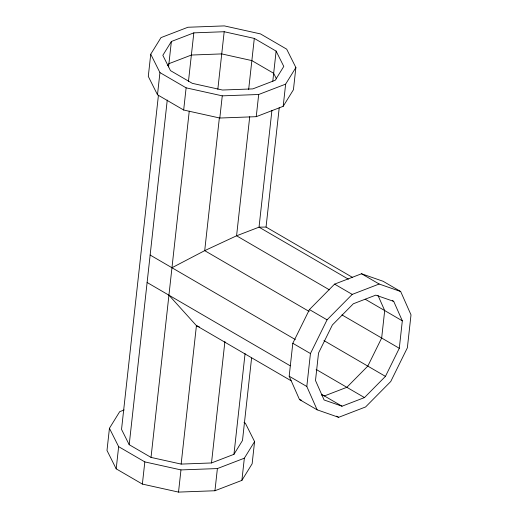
<?xml version="1.0" encoding="UTF-8"?>
<svg xmlns="http://www.w3.org/2000/svg" width="518" height="518" viewBox="0 0 518 518"><rect width="100%" height="100%" fill="white"/><g stroke="black" fill="none" stroke-linecap="round" stroke-linejoin="round"><path stroke-width="0.78" d="M124.178 409.958L119.69 411.68L109.44 428.276L106.993 450.459L116.194 468.842L142.372 484.084L178.522 492.1L214.944 490.747L241.887 480.38L252.136 463.791L254.584 441.601L245.383 423.225L244.004 422.423M150.738 54.209L148.29 76.399L157.491 94.775L183.67 110.017L219.813 118.033L256.242 116.679L283.184 106.319L293.434 89.724L295.882 67.541L286.681 49.158L260.502 33.916L224.359 25.9L187.93 27.253L160.988 37.62L150.738 54.209L159.939 72.591L157.491 94.775M116.194 468.842L118.641 446.658L109.44 428.276M158.437 95.182L121.536 429.39L129.202 444.703L151.023 457.407L181.145 464.089L211.499 462.956L233.948 454.325L242.489 440.494L251.586 358.067M168.57 66.893L171.374 41.492L193.829 32.861L224.184 31.727L254.306 38.41L276.12 51.114L283.786 66.427L275.246 80.258L252.797 88.895L222.442 90.022L192.32 83.34L170.5 70.642L162.833 55.322L171.374 41.492M129.202 444.703L167.256 100.052M142.372 484.084L144.826 461.901L118.641 446.658M183.67 110.017L186.117 87.833L159.939 72.591M188.448 81.553L193.829 32.861M151.023 457.407L189.251 111.143M217.832 89.264L224.184 31.727M181.145 464.089L196.426 325.641L168.933 295.189M219.373 117.806L204.707 250.647L171.963 267.741M178.522 492.1L180.97 469.917L217.392 468.563L244.341 458.197L254.584 441.601M219.813 118.033L222.267 95.849L258.689 94.496L285.638 84.136L295.882 67.541M248.659 89.504L254.306 38.41M211.499 462.956L224.916 341.44M249.728 116.673L236.577 235.8L204.707 250.647L309.168 311.467M214.944 490.747L217.392 468.563M256.242 116.679L258.689 94.496M272.785 81.326L276.12 51.114M233.948 454.325L245.072 353.587M271.918 110.438L259.032 227.162L236.577 235.8L329.422 289.847M352.408 277.331L266.051 227.059L279.215 107.822M241.887 480.38L244.341 458.197M283.184 106.319L285.638 84.136M289.18 376.217L292.812 343.279L309.434 309.57L334.589 284.123L361.532 273.763L383.048 281.255L400.679 291.524L411.007 314.866L407.368 347.805L390.747 381.513L365.591 406.954L338.649 417.32L317.133 409.822L299.501 399.559L289.18 376.217L306.811 386.48L317.133 409.822M306.811 386.48L310.444 353.541L327.065 319.833L352.221 294.392L379.163 284.026L400.679 291.524M393.719 301.379L375.79 295.137L353.334 303.768L332.375 324.974L318.525 353.062L315.494 380.51L324.093 399.967L342.022 406.209L364.478 397.578L385.444 376.372L399.294 348.284L402.324 320.836L393.719 301.379L392.366 300.589M167.702 65.65L168.926 63.675L191.382 55.044L221.73 53.911L251.852 60.593L273.672 73.297L276.457 78.865M266.051 227.059L259.032 227.162L348.387 279.183M186.117 87.833L222.267 95.849M144.826 461.901L180.97 469.917M321.406 394.904L324.391 395.946L346.846 387.309L367.806 366.109L381.662 338.021L384.693 310.567L377.998 295.441M299.501 399.559L301.729 400.336M199.385 326.936L196.426 325.641L291.142 380.782M361.532 273.763L379.163 284.026M365.177 299.21L402.324 320.836M334.589 284.123L352.221 294.392M341.938 314.892L399.294 348.284M309.434 309.57L327.065 319.833M323.931 340.566L385.444 376.372M150.142 255.037L295.318 339.555M292.812 343.279L310.444 353.541M316.135 369.431L364.478 397.578M147.112 282.491L290.197 365.786M321.6 394.321L342.022 406.209M336.616 416.135L338.649 417.32"/></g></svg>
